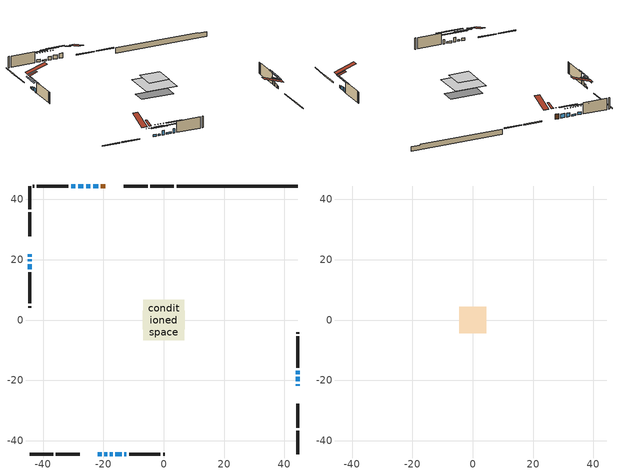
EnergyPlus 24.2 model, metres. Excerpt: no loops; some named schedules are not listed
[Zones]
conditioned space
 floor adiabatic (AdiabaticFloorConstruction): -6.77,-6.77 -6.77,6.77 6.77,6.77 6.77,-6.77 z3.05
 floor foundation (Slab1 construction): -7.01,-3.05 -7.01,3.05 7.01,3.05 7.01,-3.05 z-1.68
 wall outside (RimJoist1 construction): 3.31,44.47 -4.46,44.47 / -44.47,-44.47 -36.7,-44.47 / -44.47,44.47 -44.47,36.7 / 44.47,-44.47 44.47,-36.7 z0.61:0.91
 wall outside (RimJoist2 construction): -5.39,44.47 -13.34,44.47 / -35.77,-44.47 -27.83,-44.47 / -44.47,35.77 -44.47,27.83 / 44.47,-35.77 44.47,-27.83 z0.61:0.91
 wall outside (AdiabaticWallConstruction 1): -19.33,44.47 -20.87,44.47 z0.61:2.64
 wall outside (AdiabaticWallConstruction): 44.47,-21.83 44.47,-21.26 / -44.47,20.09 -44.47,19.48 z0.61:1.83; -21.8,44.47 -23.43,44.47 z0.61:2.34; -44.47,21.83 -44.47,21.01 z0.61:1.17; 44.47,-20.33 44.47,-18.91 z0.61:2.13; -21.83,-44.47 -20.61,-44.47 z0.61:1.53; -24.35,44.47 -25.78,44.47 z0.61:2.19; -19.68,-44.47 -18.82,-44.47 / -26.7,44.47 -28.43,44.47 z0.61:1.22; -44.47,18.55 -44.47,16.82 z0.61:2.29; 44.47,-17.98 44.47,-16.76 / -13.09,-44.47 -12.42,-44.47 z0.61:2.39; -17.89,-44.47 -16.98,-44.47 z0.61:2.49; -16.05,-44.47 -14.01,-44.47 z0.61:1.32; -29.36,44.47 -30.78,44.47 z0.61:1.78
 wall outside (Wall1 construction): -31.71,44.47 -42.11,44.47 / -11.5,-44.47 -1.09,-44.47 / -44.47,15.89 -44.47,5.49 / 44.47,-15.83 44.47,-5.43 z0.61:5.49
 wall outside (Wall2 construction): -43.04,44.47 -43.54,44.47 / -0.16,-44.47 0.34,-44.47 / -44.47,4.56 -44.47,4.06 / 44.47,-4.5 44.47,-4 z0.61:5.49
 wall foundation (FoundationWall1 construction): 4.24,44.47,-1.68 4.24,44.47,0.61 40.45,44.47,0.61 40.45,44.47,0.22 44.47,44.47,0.22 44.47,44.47,-1.68
 window (WindowConstruction 11): 44.47,-21.83 44.47,-21.26 z0.61:1.83
 window (WindowConstruction 6): -21.8,44.47 -23.43,44.47 z0.61:2.34
 window (WindowConstruction 7): -44.47,21.83 -44.47,21.02 z0.61:1.17
 window (WindowConstruction 8): 44.47,-20.33 44.47,-18.91 z0.61:2.13
 window (WindowConstruction 9): -21.83,-44.47 -20.61,-44.47 z0.61:1.52
 window (WindowConstruction 10): -24.35,44.47 -25.78,44.47 z0.61:2.19
 window (WindowConstruction 13): -19.68,-44.47 -18.82,-44.47 z0.61:1.22
 window (WindowConstruction 14): -26.7,44.47 -28.43,44.47 z0.61:1.22
 window (WindowConstruction 12): -44.47,20.09 -44.47,19.48 z0.61:1.83
 window (WindowConstruction): -44.47,18.55 -44.47,16.82 z0.61:2.29
 window (WindowConstruction 1): 44.47,-17.98 44.47,-16.76 z0.61:2.39
 window (WindowConstruction 2): -17.89,-44.47 -16.98,-44.47 z0.61:2.49
 window (WindowConstruction 3): -16.05,-44.47 -14.01,-44.47 z0.61:1.32
 window (WindowConstruction 4): -13.09,-44.47 -12.42,-44.47 z0.61:2.39
 window (WindowConstruction 5): -29.36,44.47 -30.78,44.47 z0.61:1.78
 door (Door): -19.33,44.47 -20.87,44.47 z0.61:2.64
 ceiling adiabatic (AdiabaticFloorConstruction): 6.77,-6.77 6.77,6.77 -6.77,6.77 -6.77,-6.77 z3.05
 roof outside (Roof2 construction): -18.4,44.47,5.49 -18.4,40.95,6.66 -17.48,40.95,6.66 -17.48,44.47,5.49; -22.76,-44.47,5.49 -22.76,-40.95,6.66 -23.69,-40.95,6.66 -23.69,-44.47,5.49; -44.47,22.76,5.49 -40.95,22.76,6.66 -40.95,23.69,6.66 -44.47,23.69,5.49; 44.47,-22.76,5.49 40.95,-22.76,6.66 40.95,-23.69,6.66 44.47,-23.69,5.49
attic - vented
 floor to conditioned space (Floor1 construction Reversed): -4.44,-4.44 -4.44,4.44 4.44,4.44 4.44,-4.44 z5.49
 roof outside (Roof1 construction): -16.55,44.47,5.49 -16.55,35.82,8.37 -14.27,35.82,8.37 -14.27,44.47,5.49; -24.62,-44.47,5.49 -24.62,-35.82,8.37 -26.9,-35.82,8.37 -26.9,-44.47,5.49; -44.47,24.62,5.49 -35.82,24.62,8.37 -35.82,26.9,8.37 -44.47,26.9,5.49; 44.47,-24.62,5.49 35.82,-24.62,8.37 35.82,-26.9,8.37 44.47,-26.9,5.49
shading: -26.68,44.47 -18.55,44.47 -18.55,44.88 -26.68,44.88 z5.59; -44.47,17.77 -44.47,25.08 -44.88,25.08 -44.88,17.77 z4.42; 44.47,-15.66 44.47,-23.58 44.88,-23.58 44.88,-15.66 z5.38; -17.36,-44.47 -25.08,-44.47 -25.08,-44.88 -17.36,-44.88 z4.77; -29.02,44.47 -21.11,44.47 -21.11,44.88 -29.02,44.88 z5.43; -15.57,-44.47 -22.93,-44.47 -22.93,-44.88 -15.57,-44.88 z4.47; -31.68,44.47 -23.46,44.47 -23.46,44.88 -31.68,44.88 z4.47; -44.47,13.57 -44.47,21.8 -44.88,21.8 -44.88,13.57 z5.54; 44.47,-13.51 44.47,-21.23 44.88,-21.23 44.88,-13.51 z5.64; -13.73,-44.47 -21.14,-44.47 -21.14,-44.88 -13.73,-44.88 z5.74; -10.77,-44.47 -19.3,-44.47 -19.3,-44.88 -10.77,-44.88 z4.57; -9.18,-44.47 -16.33,-44.47 -16.33,-44.88 -9.18,-44.88 z5.64; -34.03,44.47 -26.11,44.47 -26.11,44.88 -34.03,44.88 z5.03
[Building]
Building 1: Terrain=Suburbs
[Site:Location]
London AP_ON: Latitude {deg}=43.03; Longitude {deg}=-81.15; Time Zone {hr}=-5; Elevation {m}=278; Keep Site Location Information=Yes
[Site:GroundTemperature:Shallow]
3.98693, 1.93205, 1.76749, 2.74264, 6.6573, 10.5537, 13.9317, 16.0716, 16.2534, 14.513, 11.2211, 7.44421
[Site:WaterMainsTemperature]
Calculation Method=Schedule; Temperature Schedule=mains temperature schedule
[Material] Roughness=Rough; Thermal Absorptance=0.9
Name | Thickness {m} | Conductivity {W/m-K} | Density {kg/m3} | Specific Heat {J/kg-K} | Solar Absorptance | Visible Absorptance
asphalt or fiberglass shingles | 0.00635 | 0.162714 | 1121.4 | 1465.45 | 0.4 | 0.4
ceiling loosefill ins | 0.0846667 | 0.0480833 | 16.02 | 1046.75 | 0.7 | 0.7
ceiling stud and cavity | 0.1397 | 0.0882505 | 65.682 | 1177.47 | 0.7 | 0.7
concrete 4.0 in. | 0.1016 | 1.803125 | 2242.8 | 837.4 | 0.7 | 0.7
concrete 8.0 in. | 0.2032 | 1.803125 | 2242.8 | 837.4 | 0.7 | 0.7
door material | 0.04445 | 0.188738 | 512.64 | 1214.23 | 0.7 | 0.7
exterior vertical ins | 0.0978042 | 0.029427 | 32.04 | 1214.23 | 0.7 | 0.7
floor covering | 0.0127 | 0.0433444 | 54.468 | 1339.84 | 0.6 | 0.6
floor rigid ins; wall rigid ins | 0.512978 | 0.029427 | 32.04 | 1214.23 | 0.7 | 0.7
floor stud and cavity | 0.1397 | 1.75129 | 37.0049 | 1207.88 | 0.7 | 0.7
furniture material conditioned space 1 | 0.1524 | 0.115458 | 640.8 | 1214.23 | 0.6 | 0.6
gypsum board | 0.0127 | 0.160291 | 801 | 837.4 | 0.6 | 0.6
gypsum board 1 | 0.00254 | 0.160291 | 801 | 837.4 | 0.6 | 0.6
gypsum board 2 | 0.0127 | 0.160291 | 801 | 837.4 | 0.7 | 0.7
osb sheathing 0.5 in. | 0.0127 | 0.115458 | 512.64 | 1214.23 | 0.7 | 0.7
osb sheathing 0.75 in. | 0.01905 | 0.115458 | 512.64 | 1214.23 | 0.7 | 0.7
osb sheathing 2.0 in. | 0.0508 | 0.115458 | 512.64 | 1214.23 | 0.7 | 0.7
rim joist rigid ins; roof rigid ins | 0.051816 | 0.029427 | 32.04 | 1214.23 | 0.7 | 0.7
rim joist stud and cavity | 0.0508 | 0.177588 | 50.32683 | 1063.81 | 0.6 | 0.6
rim joist stud and cavity 1 | 0.0508 | 0.0391144 | 125.044 | 1163.47 | 0.6 | 0.6
roof stud and cavity | 0.2032 | 0.156203 | 78.34581 | 1123.46 | 0.7 | 0.7
wall stud and cavity | 0.1397 | 0.835222 | 139.0536 | 1170.24 | 0.7 | 0.7
wall stud and cavity 1 | 0.0889 | 0.212833 | 50.32683 | 1063.81 | 0.7 | 0.7
wall stud and cavity 2 | 0.0889 | 0.380278 | 52.3479 | 1209.89 | 0.7 | 0.7
wall stud and cavity 3 | 0.0889 | 0.391764 | 83.0341 | 1211.67 | 0.7 | 0.7
wood siding | 0.0254 | 0.102417 | 544.68 | 1172.36 | 0.4 | 0.4
wood siding 1 | 0.00254 | 0.102417 | 544.68 | 1172.36 | 0.4 | 0.4
wood siding 2; wood siding 3; wood siding 4 | 0.0254 | 0.102417 | 544.68 | 1172.36 | 0.7 | 0.7
[WindowMaterial:SimpleGlazingSystem]
Name | U-Factor {W/m2-K} | Solar Heat Gain Coefficient
WindowMaterial | 2.66923 | 0.53
WindowMaterial 1 | 2.66355 | 0.55
WindowMaterial 10 | 2.69308 | 0.41
WindowMaterial 11 | 2.67945 | 0.48
WindowMaterial 12 | 2.69251 | 0.43
WindowMaterial 2 | 2.66639 | 0.54
WindowMaterial 3 | 2.68229 | 0.49
WindowMaterial 4 | 2.6732 | 0.51
WindowMaterial 5 | 2.67774 | 0.49
WindowMaterial 6 | 2.66923 | 0.52
WindowMaterial 7 | 2.69591 | 0.42
WindowMaterial 8 | 2.67377 | 0.51
WindowMaterial 9 | 2.68513 | 0.46
[Construction]
AdiabaticFloorConstruction: floor stud and cavity, floor rigid ins, osb sheathing 0.75 in., floor covering
AdiabaticWallConstruction: wood siding 3, wall rigid ins, wall stud and cavity 2, gypsum board
AdiabaticWallConstruction 1: wood siding 4, wall rigid ins, wall stud and cavity 2, gypsum board
Door: door material
Floor1 construction Reversed: gypsum board, ceiling stud and cavity, ceiling loosefill ins
FoundationWall1 construction: concrete 8.0 in., gypsum board 2
furniture construction conditioned space 1: furniture material conditioned space 1
PartitionWallConstruction: gypsum board, wall stud and cavity 3, gypsum board
RimJoist1 construction: wood siding 2, rim joist stud and cavity
RimJoist2 construction: wood siding 2, rim joist rigid ins, osb sheathing 2.0 in., rim joist stud and cavity 1
Roof1 construction: asphalt or fiberglass shingles
Roof2 construction: asphalt or fiberglass shingles, roof rigid ins, osb sheathing 0.75 in., roof stud and cavity, gypsum board
Slab1 construction: concrete 4.0 in.
Wall1 construction: wood siding, osb sheathing 0.5 in., wall stud and cavity, gypsum board
Wall2 construction: wood siding 1, wall stud and cavity 1, gypsum board 1
WindowConstruction: WindowMaterial
WindowConstruction 1: WindowMaterial 1
WindowConstruction 10; WindowConstruction 4: WindowMaterial 4
WindowConstruction 11: WindowMaterial 10
WindowConstruction 12: WindowMaterial 11
WindowConstruction 13; WindowConstruction 14: WindowMaterial 12
WindowConstruction 2: WindowMaterial 2
WindowConstruction 3: WindowMaterial 3
WindowConstruction 5: WindowMaterial 5
WindowConstruction 6: WindowMaterial 6
WindowConstruction 7: WindowMaterial 7
WindowConstruction 8: WindowMaterial 8
WindowConstruction 9: WindowMaterial 9
[Zone] Multiplier=1; Part of Total Floor Area=Yes
Name | Volume {m3}
attic - vented | 36.9513
conditioned space | 952.2
[Space]
Name | Zone | Volume {m3}
attic - vented 1 | attic - vented | 36.9513
conditioned space 1 | conditioned space | 952.2
[ZoneInfiltration:EffectiveLeakageArea]
infil attic - vented 1: Zone or Space=attic - vented 1; Schedule=Always On Discrete; Effective Air Leakage Area {cm2}=3443.78; Stack Coefficient=0.000200566; Wind Coefficient=9.5686e-06
[ZoneMixing]
whole house fan mix: Zone or Space=attic - vented; Schedule=Always On Continuous; Design Flow Rate Calculation Method=Flow/Zone; Design Flow Rate {m3/s}=0; Source Zone or Space=conditioned space
[SurfaceProperty:ExposedFoundationPerimeter]
Slab1: Exposed Perimeter Calculation Method=TotalExposedPerimeter; Total Exposed Perimeter {m}=40.235
[InternalMass] Zone or ZoneList=conditioned space; Space or SpaceList=conditioned space 1
Name | Construction | Surface Area {m2}
furniture mass conditioned space 1 | furniture construction conditioned space 1 | 107.56
partition wall mass | PartitionWallConstruction | 268.899
[Lights]
interior lighting: Zone or ZoneList or Space or SpaceList=conditioned space 1; Schedule=interior lighting schedule; Design Level Calculation Method=LightingLevel; Lighting Level {W}=343.2; Return Air Fraction=0; Fraction Radiant=0.6; Fraction Visible=0.2; Fraction Replaceable=1
[People]
occupants: Zone or ZoneList or Space or SpaceList=conditioned space 1; Number of People Schedule=occupants schedule; Number of People Calculation Method=People; Number of People=3; Fraction Radiant=0.314171; Sensible Heat Fraction=0.56303; Activity Level Schedule=occupants activity schedule; Carbon Dioxide Generation Rate {m3/s-W}=0; Enable ASHRAE 55 Comfort Warnings=No; Mean Radiant Temperature Calculation Type=EnclosureAveraged
[ElectricEquipment] Zone or ZoneList or Space or SpaceList=conditioned space 1; Design Level Calculation Method=EquipmentLevel
Name | Schedule | Design Level {W} | Fraction Latent | Fraction Radiant | Fraction Lost
clothes dryer | clothes dryer schedule | 140.772 | 0.015 | 0.081 | 0.85
clothes washer | clothes washer schedule | 32.1985 | 0.03 | 0.162 | 0.7
cooking range | cooking range schedule | 215.147 | 0.08 | 0.432 | 0.2
dishwasher | dishwasher schedule | 66.8632 | 0.3 | 0.18 | 0.4
fridge | fridge schedule | 72.9452 | 0 | 0.6 | 0
mech vent bath fan 0 | mech vent bath fan 0 schedule | 50.2 | 0 | 0 | 1
mech vent bath fan 1 | mech vent bath fan 1 schedule | 50.2 | 0 | 0 | 1
mech vent bath fan 2 | mech vent bath fan 2 schedule | 50.2 | 0 | 0 | 1
mech vent house fan | mech vent house fan schedule | 0 | 0 | 0 | 1
mech vent house fan cfis | mech vent house fan cfis schedule | 0 | 0 | 0 | 0
mech vent range fan 0 | mech vent range fan 0 schedule | 57 | 0 | 0 | 1
misc plug loads | misc plug loads schedule | 494.7 | 0.045 | 0.513 | 0.1
whole house fan | Always On Discrete | 0 | 0 | 0 | 1
[OtherEquipment] Zone or ZoneList or Space or SpaceList=conditioned space 1; Design Level Calculation Method=EquipmentLevel
Name | Fuel Type | Schedule | Design Level {W} | Fraction Latent | Fraction Radiant | Fraction Lost
clothes dryer 1 | Electricity | clothes dryer schedule | 0 | 0.015 | 0.081 | 0.85
cooking range 1 | Electricity | cooking range schedule | 0 | 0.08 | 0.432 | 0.2
general water use latent | None | general water use schedule | 62.594 | 1 | 0 | 0
general water use sensible | None | general water use schedule | -61.6891 | 0 | 0.6 | 0
mech vent house fan latent load | None | Always On Discrete | 0 | 1 | 0 | 0
mech vent house fan sensible load | None | Always On Discrete | 0 | 0 | 0 | 0
water heater energy adjustment1 | NaturalGas | Always On Discrete | 0.01 | 0 | 0 | 1
[ZoneInfiltration:DesignFlowRate] Zone or ZoneList or Space or SpaceList=conditioned space 1; Schedule=Always On Discrete; Design Flow Rate Calculation Method=Flow/Zone; Design Flow Rate {m3/s}=0
infil flow; natural vent flow; whole house fan flow
[Foundation:Kiva]
Foundation Kiva 1: Initial Indoor Air Temperature {C}=18; Wall Height Above Grade {m}=0.609996; Wall Depth Below Slab {m}=0.2032; Custom Block Material Name 1=exterior vertical ins; Custom Block Depth 1 {m}=2.28999; Custom Block X Position 1 {m}=0.2159; Custom Block Z Position 1 {m}=0
[Foundation:Kiva:Settings]
Soil Conductivity {W/m-K}=0.849921; Soil Density {kg/m3}=1842.3; Soil Specific Heat {J/kg-K}=418.7; Ground Solar Absorptivity=0.9; Ground Thermal Absorptivity=0.9; Ground Surface Roughness {m}=0.03; Far-Field Width {m}=40; Deep-Ground Boundary Condition=ZeroFlux; Deep-Ground Depth {m}=40; Minimum Cell Dimension {m}=0.2; Maximum Cell Growth Coefficient=3; Simulation Timestep=Timestep
[Exterior:Lights]
exterior lighting: Schedule=exterior lighting schedule; Design Level {W}=75.6
[Schedule:Constant]
Name | Hourly Value
Always On Continuous; mech vent house fan schedule; mech vent house fan cfis schedule; Always On Discrete | 1
occupants activity schedule | 117.228
fridge schedule | 0
[Schedule:Week:Daily]
interior lighting schedule Week Rule - Jan1-Jan27: interior lighting schedule day, interior lighting schedule day, interior lighting schedule day, interior lighting schedule day, interior lighting schedule day, interior lighting schedule day, interior lighting schedule day, interior lighting schedule default day, interior lighting schedule default day, interior lighting schedule default day, interior lighting schedule default day, interior lighting schedule default day
interior lighting schedule Week Rule - Jan28-Feb3: interior lighting schedule day, interior lighting schedule day, interior lighting schedule day, interior lighting schedule day, interior lighting schedule day 1, interior lighting schedule day 1, interior lighting schedule day 1, interior lighting schedule default day, interior lighting schedule default day, interior lighting schedule default day, interior lighting schedule default day, interior lighting schedule default day
interior lighting schedule Week Rule - Feb4-Feb24: interior lighting schedule day 1, interior lighting schedule day 1, interior lighting schedule day 1, interior lighting schedule day 1, interior lighting schedule day 1, interior lighting schedule day 1, interior lighting schedule day 1, interior lighting schedule default day, interior lighting schedule default day, interior lighting schedule default day, interior lighting schedule default day, interior lighting schedule default day
interior lighting schedule Week Rule - Feb25-Mar3: interior lighting schedule day 1, interior lighting schedule day 1, interior lighting schedule day 1, interior lighting schedule day 1, interior lighting schedule day 2, interior lighting schedule day 2, interior lighting schedule day 2, interior lighting schedule default day, interior lighting schedule default day, interior lighting schedule default day, interior lighting schedule default day, interior lighting schedule default day
interior lighting schedule Week Rule - Mar4-Mar31: interior lighting schedule day 2, interior lighting schedule day 2, interior lighting schedule day 2, interior lighting schedule day 2, interior lighting schedule day 2, interior lighting schedule day 2, interior lighting schedule day 2, interior lighting schedule default day, interior lighting schedule default day, interior lighting schedule default day, interior lighting schedule default day, interior lighting schedule default day
interior lighting schedule Week Rule - Apr1-Apr28: interior lighting schedule day 3, interior lighting schedule day 3, interior lighting schedule day 3, interior lighting schedule day 3, interior lighting schedule day 3, interior lighting schedule day 3, interior lighting schedule day 3, interior lighting schedule default day, interior lighting schedule default day, interior lighting schedule default day, interior lighting schedule default day, interior lighting schedule default day
interior lighting schedule Week Rule - Apr29-May5: interior lighting schedule day 3, interior lighting schedule day 3, interior lighting schedule day 4, interior lighting schedule day 4, interior lighting schedule day 4, interior lighting schedule day 4, interior lighting schedule day 4, interior lighting schedule default day, interior lighting schedule default day, interior lighting schedule default day, interior lighting schedule default day, interior lighting schedule default day
interior lighting schedule Week Rule - May6-May26: interior lighting schedule day 4, interior lighting schedule day 4, interior lighting schedule day 4, interior lighting schedule day 4, interior lighting schedule day 4, interior lighting schedule day 4, interior lighting schedule day 4, interior lighting schedule default day, interior lighting schedule default day, interior lighting schedule default day, interior lighting schedule default day, interior lighting schedule default day
interior lighting schedule Week Rule - May27-Jun2: interior lighting schedule day 4, interior lighting schedule day 4, interior lighting schedule day 4, interior lighting schedule day 4, interior lighting schedule day 4, interior lighting schedule day 5, interior lighting schedule day 5, interior lighting schedule default day, interior lighting schedule default day, interior lighting schedule default day, interior lighting schedule default day, interior lighting schedule default day
interior lighting schedule Week Rule - Jun3-Jun30: interior lighting schedule day 5, interior lighting schedule day 5, interior lighting schedule day 5, interior lighting schedule day 5, interior lighting schedule day 5, interior lighting schedule day 5, interior lighting schedule day 5, interior lighting schedule default day, interior lighting schedule default day, interior lighting schedule default day, interior lighting schedule default day, interior lighting schedule default day
interior lighting schedule Week Rule - Jul1-Jul28: interior lighting schedule day 6, interior lighting schedule day 6, interior lighting schedule day 6, interior lighting schedule day 6, interior lighting schedule day 6, interior lighting schedule day 6, interior lighting schedule day 6, interior lighting schedule default day, interior lighting schedule default day, interior lighting schedule default day, interior lighting schedule default day, interior lighting schedule default day
interior lighting schedule Week Rule - Jul29-Aug4: interior lighting schedule day 6, interior lighting schedule day 6, interior lighting schedule day 6, interior lighting schedule day 7, interior lighting schedule day 7, interior lighting schedule day 7, interior lighting schedule day 7, interior lighting schedule default day, interior lighting schedule default day, interior lighting schedule default day, interior lighting schedule default day, interior lighting schedule default day
interior lighting schedule Week Rule - Aug5-Aug25: interior lighting schedule day 7, interior lighting schedule day 7, interior lighting schedule day 7, interior lighting schedule day 7, interior lighting schedule day 7, interior lighting schedule day 7, interior lighting schedule day 7, interior lighting schedule default day, interior lighting schedule default day, interior lighting schedule default day, interior lighting schedule default day, interior lighting schedule default day
interior lighting schedule Week Rule - Aug26-Sep1: interior lighting schedule day 7, interior lighting schedule day 7, interior lighting schedule day 7, interior lighting schedule day 7, interior lighting schedule day 7, interior lighting schedule day 7, interior lighting schedule day 8, interior lighting schedule default day, interior lighting schedule default day, interior lighting schedule default day, interior lighting schedule default day, interior lighting schedule default day
interior lighting schedule Week Rule - Sep2-Sep29: interior lighting schedule day 8, interior lighting schedule day 8, interior lighting schedule day 8, interior lighting schedule day 8, interior lighting schedule day 8, interior lighting schedule day 8, interior lighting schedule day 8, interior lighting schedule default day, interior lighting schedule default day, interior lighting schedule default day, interior lighting schedule default day, interior lighting schedule default day
interior lighting schedule Week Rule - Sep30-Oct6: interior lighting schedule day 8, interior lighting schedule day 9, interior lighting schedule day 9, interior lighting schedule day 9, interior lighting schedule day 9, interior lighting schedule day 9, interior lighting schedule day 9, interior lighting schedule default day, interior lighting schedule default day, interior lighting schedule default day, interior lighting schedule default day, interior lighting schedule default day
interior lighting schedule Week Rule - Oct7-Oct27: interior lighting schedule day 9, interior lighting schedule day 9, interior lighting schedule day 9, interior lighting schedule day 9, interior lighting schedule day 9, interior lighting schedule day 9, interior lighting schedule day 9, interior lighting schedule default day, interior lighting schedule default day, interior lighting schedule default day, interior lighting schedule default day, interior lighting schedule default day
interior lighting schedule Week Rule - Oct28-Nov3: interior lighting schedule day 9, interior lighting schedule day 9, interior lighting schedule day 9, interior lighting schedule day 9, interior lighting schedule day 10, interior lighting schedule day 10, interior lighting schedule day 10, interior lighting schedule default day, interior lighting schedule default day, interior lighting schedule default day, interior lighting schedule default day, interior lighting schedule default day
interior lighting schedule Week Rule - Nov4-Nov24: interior lighting schedule day 10, interior lighting schedule day 10, interior lighting schedule day 10, interior lighting schedule day 10, interior lighting schedule day 10, interior lighting schedule day 10, interior lighting schedule day 10, interior lighting schedule default day, interior lighting schedule default day, interior lighting schedule default day, interior lighting schedule default day, interior lighting schedule default day
interior lighting schedule Week Rule - Nov25-Dec1: interior lighting schedule day 10, interior lighting schedule day 10, interior lighting schedule day 10, interior lighting schedule day 10, interior lighting schedule day 10, interior lighting schedule day 10, interior lighting schedule day 11, interior lighting schedule default day, interior lighting schedule default day, interior lighting schedule default day, interior lighting schedule default day, interior lighting schedule default day
interior lighting schedule Week Rule - Dec2-Dec31: interior lighting schedule day 11, interior lighting schedule day 11, interior lighting schedule day 11, interior lighting schedule day 11, interior lighting schedule day 11, interior lighting schedule day 11, interior lighting schedule day 11, interior lighting schedule default day, interior lighting schedule default day, interior lighting schedule default day, interior lighting schedule default day, interior lighting schedule default day
occupants schedule Week Rule - Jan1-Dec31: occupants schedule day, occupants schedule day, occupants schedule day, occupants schedule day, occupants schedule day, occupants schedule day, occupants schedule day, occupants schedule default day, occupants schedule default day, occupants schedule default day, occupants schedule default day, occupants schedule default day
clothes dryer schedule Week Rule - Jan1-Dec31: clothes dryer schedule day, clothes dryer schedule day, clothes dryer schedule day, clothes dryer schedule day, clothes dryer schedule day, clothes dryer schedule day, clothes dryer schedule day, clothes dryer schedule default day, clothes dryer schedule default day, clothes dryer schedule default day, clothes dryer schedule default day, clothes dryer schedule default day
clothes washer schedule Week Rule - Jan1-Dec31: clothes washer schedule day, clothes washer schedule day, clothes washer schedule day, clothes washer schedule day, clothes washer schedule day, clothes washer schedule day, clothes washer schedule day, clothes washer schedule default day, clothes washer schedule default day, clothes washer schedule default day, clothes washer schedule default day, clothes washer schedule default day
cooking range schedule Week Rule - Jan1-Dec31: cooking range schedule day, cooking range schedule day, cooking range schedule day, cooking range schedule day, cooking range schedule day, cooking range schedule day, cooking range schedule day, cooking range schedule default day, cooking range schedule default day, cooking range schedule default day, cooking range schedule default day, cooking range schedule default day
dishwasher schedule Week Rule - Jan1-Dec31: dishwasher schedule day, dishwasher schedule day, dishwasher schedule day, dishwasher schedule day, dishwasher schedule day, dishwasher schedule day, dishwasher schedule day, dishwasher schedule default day, dishwasher schedule default day, dishwasher schedule default day, dishwasher schedule default day, dishwasher schedule default day
mech vent bath fan 0 schedule Week Rule - Jan1-Dec31: mech vent bath fan 0 schedule day, mech vent bath fan 0 schedule day, mech vent bath fan 0 schedule day, mech vent bath fan 0 schedule day, mech vent bath fan 0 schedule day, mech vent bath fan 0 schedule day, mech vent bath fan 0 schedule day, mech vent bath fan 0 schedule default day, mech vent bath fan 0 schedule default day, mech vent bath fan 0 schedule default day, mech vent bath fan 0 schedule default day, mech vent bath fan 0 schedule default day
mech vent bath fan 1 schedule Week Rule - Jan1-Dec31: mech vent bath fan 1 schedule day, mech vent bath fan 1 schedule day, mech vent bath fan 1 schedule day, mech vent bath fan 1 schedule day, mech vent bath fan 1 schedule day, mech vent bath fan 1 schedule day, mech vent bath fan 1 schedule day, mech vent bath fan 1 schedule default day, mech vent bath fan 1 schedule default day, mech vent bath fan 1 schedule default day, mech vent bath fan 1 schedule default day, mech vent bath fan 1 schedule default day
mech vent bath fan 2 schedule Week Rule - Jan1-Dec31: mech vent bath fan 2 schedule day, mech vent bath fan 2 schedule day, mech vent bath fan 2 schedule day, mech vent bath fan 2 schedule day, mech vent bath fan 2 schedule day, mech vent bath fan 2 schedule day, mech vent bath fan 2 schedule day, mech vent bath fan 2 schedule default day, mech vent bath fan 2 schedule default day, mech vent bath fan 2 schedule default day, mech vent bath fan 2 schedule default day, mech vent bath fan 2 schedule default day
mech vent range fan 0 schedule Week Rule - Jan1-Dec31: mech vent range fan 0 schedule day, mech vent range fan 0 schedule day, mech vent range fan 0 schedule day, mech vent range fan 0 schedule day, mech vent range fan 0 schedule day, mech vent range fan 0 schedule day, mech vent range fan 0 schedule day, mech vent range fan 0 schedule default day, mech vent range fan 0 schedule default day, mech vent range fan 0 schedule default day, mech vent range fan 0 schedule default day, mech vent range fan 0 schedule default day
misc plug loads schedule Week Rule - Jan1-Dec31: misc plug loads schedule day, misc plug loads schedule day, misc plug loads schedule day, misc plug loads schedule day, misc plug loads schedule day, misc plug loads schedule day, misc plug loads schedule day, misc plug loads schedule default day, misc plug loads schedule default day, misc plug loads schedule default day, misc plug loads schedule default day, misc plug loads schedule default day
general water use schedule Week Rule - Jan1-Dec31: general water use schedule day, general water use schedule day, general water use schedule day, general water use schedule day, general water use schedule day, general water use schedule day, general water use schedule day, general water use schedule default day, general water use schedule default day, general water use schedule default day, general water use schedule default day, general water use schedule default day
exterior lighting schedule Week Rule - Jan1-Jan27: exterior lighting schedule day, exterior lighting schedule day, exterior lighting schedule day, exterior lighting schedule day, exterior lighting schedule day, exterior lighting schedule day, exterior lighting schedule day, exterior lighting schedule default day, exterior lighting schedule default day, exterior lighting schedule default day, exterior lighting schedule default day, exterior lighting schedule default day
exterior lighting schedule Week Rule - Jan28-Feb3: exterior lighting schedule day, exterior lighting schedule day, exterior lighting schedule day, exterior lighting schedule day, exterior lighting schedule day 1, exterior lighting schedule day 1, exterior lighting schedule day 1, exterior lighting schedule default day, exterior lighting schedule default day, exterior lighting schedule default day, exterior lighting schedule default day, exterior lighting schedule default day
exterior lighting schedule Week Rule - Feb4-Feb24: exterior lighting schedule day 1, exterior lighting schedule day 1, exterior lighting schedule day 1, exterior lighting schedule day 1, exterior lighting schedule day 1, exterior lighting schedule day 1, exterior lighting schedule day 1, exterior lighting schedule default day, exterior lighting schedule default day, exterior lighting schedule default day, exterior lighting schedule default day, exterior lighting schedule default day
exterior lighting schedule Week Rule - Feb25-Mar3: exterior lighting schedule day 1, exterior lighting schedule day 1, exterior lighting schedule day 1, exterior lighting schedule day 1, exterior lighting schedule day 2, exterior lighting schedule day 2, exterior lighting schedule day 2, exterior lighting schedule default day, exterior lighting schedule default day, exterior lighting schedule default day, exterior lighting schedule default day, exterior lighting schedule default day
exterior lighting schedule Week Rule - Mar4-Mar31: exterior lighting schedule day 2, exterior lighting schedule day 2, exterior lighting schedule day 2, exterior lighting schedule day 2, exterior lighting schedule day 2, exterior lighting schedule day 2, exterior lighting schedule day 2, exterior lighting schedule default day, exterior lighting schedule default day, exterior lighting schedule default day, exterior lighting schedule default day, exterior lighting schedule default day
exterior lighting schedule Week Rule - Apr1-Apr28: exterior lighting schedule day 3, exterior lighting schedule day 3, exterior lighting schedule day 3, exterior lighting schedule day 3, exterior lighting schedule day 3, exterior lighting schedule day 3, exterior lighting schedule day 3, exterior lighting schedule default day, exterior lighting schedule default day, exterior lighting schedule default day, exterior lighting schedule default day, exterior lighting schedule default day
exterior lighting schedule Week Rule - Apr29-May5: exterior lighting schedule day 3, exterior lighting schedule day 3, exterior lighting schedule day 4, exterior lighting schedule day 4, exterior lighting schedule day 4, exterior lighting schedule day 4, exterior lighting schedule day 4, exterior lighting schedule default day, exterior lighting schedule default day, exterior lighting schedule default day, exterior lighting schedule default day, exterior lighting schedule default day
exterior lighting schedule Week Rule - May6-May26: exterior lighting schedule day 4, exterior lighting schedule day 4, exterior lighting schedule day 4, exterior lighting schedule day 4, exterior lighting schedule day 4, exterior lighting schedule day 4, exterior lighting schedule day 4, exterior lighting schedule default day, exterior lighting schedule default day, exterior lighting schedule default day, exterior lighting schedule default day, exterior lighting schedule default day
exterior lighting schedule Week Rule - May27-Jun2: exterior lighting schedule day 4, exterior lighting schedule day 4, exterior lighting schedule day 4, exterior lighting schedule day 4, exterior lighting schedule day 4, exterior lighting schedule day 5, exterior lighting schedule day 5, exterior lighting schedule default day, exterior lighting schedule default day, exterior lighting schedule default day, exterior lighting schedule default day, exterior lighting schedule default day
exterior lighting schedule Week Rule - Jun3-Jun30: exterior lighting schedule day 5, exterior lighting schedule day 5, exterior lighting schedule day 5, exterior lighting schedule day 5, exterior lighting schedule day 5, exterior lighting schedule day 5, exterior lighting schedule day 5, exterior lighting schedule default day, exterior lighting schedule default day, exterior lighting schedule default day, exterior lighting schedule default day, exterior lighting schedule default day
exterior lighting schedule Week Rule - Jul1-Jul28: exterior lighting schedule day 6, exterior lighting schedule day 6, exterior lighting schedule day 6, exterior lighting schedule day 6, exterior lighting schedule day 6, exterior lighting schedule day 6, exterior lighting schedule day 6, exterior lighting schedule default day, exterior lighting schedule default day, exterior lighting schedule default day, exterior lighting schedule default day, exterior lighting schedule default day
[Schedule:Year]
interior lighting schedule: interior lighting schedule Week Rule - Jan1-Jan27, 1, 1, 1, 27, interior lighting schedule Week Rule - Jan28-Feb3, 1, 28, 2, 3, interior lighting schedule Week Rule - Feb4-Feb24, 2, 4, 2, 24, interior lighting schedule Week Rule - Feb25-Mar3, 2, 25, 3, 3, interior lighting schedule Week Rule - Mar4-Mar31, 3, 4, 3, 31, interior lighting schedule Week Rule - Apr1-Apr28, 4, 1, 4, 28, interior lighting schedule Week Rule - Apr29-May5, 4, 29, 5, 5, interior lighting schedule Week Rule - May6-May26, 5, 6, 5, 26, interior lighting schedule Week Rule - May27-Jun2, 5, 27, 6, 2, interior lighting schedule Week Rule - Jun3-Jun30, 6, 3, 6, 30, interior lighting schedule Week Rule - Jul1-Jul28, 7, 1, 7, 28, interior lighting schedule Week Rule - Jul29-Aug4, 7, 29, 8, 4, interior lighting schedule Week Rule - Aug5-Aug25, 8, 5, 8, 25, interior lighting schedule Week Rule - Aug26-Sep1, 8, 26, 9, 1, interior lighting schedule Week Rule - Sep2-Sep29, 9, 2, 9, 29, interior lighting schedule Week Rule - Sep30-Oct6, 9, 30, 10, 6, interior lighting schedule Week Rule - Oct7-Oct27, 10, 7, 10, 27, interior lighting schedule Week Rule - Oct28-Nov3, 10, 28, 11, 3, interior lighting schedule Week Rule - Nov4-Nov24, 11, 4, 11, 24, interior lighting schedule Week Rule - Nov25-Dec1, 11, 25, 12, 1, interior lighting schedule Week Rule - Dec2-Dec31, 12, 2, 12, 31
occupants schedule: occupants schedule Week Rule - Jan1-Dec31, 1, 1, 12, 31
clothes dryer schedule: clothes dryer schedule Week Rule - Jan1-Dec31, 1, 1, 12, 31
clothes washer schedule: clothes washer schedule Week Rule - Jan1-Dec31, 1, 1, 12, 31
cooking range schedule: cooking range schedule Week Rule - Jan1-Dec31, 1, 1, 12, 31
dishwasher schedule: dishwasher schedule Week Rule - Jan1-Dec31, 1, 1, 12, 31
mech vent bath fan 0 schedule: mech vent bath fan 0 schedule Week Rule - Jan1-Dec31, 1, 1, 12, 31
mech vent bath fan 1 schedule: mech vent bath fan 1 schedule Week Rule - Jan1-Dec31, 1, 1, 12, 31
mech vent bath fan 2 schedule: mech vent bath fan 2 schedule Week Rule - Jan1-Dec31, 1, 1, 12, 31
mech vent range fan 0 schedule: mech vent range fan 0 schedule Week Rule - Jan1-Dec31, 1, 1, 12, 31
misc plug loads schedule: misc plug loads schedule Week Rule - Jan1-Dec31, 1, 1, 12, 31
general water use schedule: general water use schedule Week Rule - Jan1-Dec31, 1, 1, 12, 31
exterior lighting schedule: exterior lighting schedule Week Rule - Jan1-Jan27, 1, 1, 1, 27, exterior lighting schedule Week Rule - Jan28-Feb3, 1, 28, 2, 3, exterior lighting schedule Week Rule - Feb4-Feb24, 2, 4, 2, 24, exterior lighting schedule Week Rule - Feb25-Mar3, 2, 25, 3, 3, exterior lighting schedule Week Rule - Mar4-Mar31, 3, 4, 3, 31, exterior lighting schedule Week Rule - Apr1-Apr28, 4, 1, 4, 28, exterior lighting schedule Week Rule - Apr29-May5, 4, 29, 5, 5, exterior lighting schedule Week Rule - May6-May26, 5, 6, 5, 26, exterior lighting schedule Week Rule - May27-Jun2, 5, 27, 6, 2, exterior lighting schedule Week Rule - Jun3-Jun30, 6, 3, 6, 30, exterior lighting schedule Week Rule - Jul1-Jul28, 7, 1, 7, 28, exterior lighting schedule Week Rule - Jul29-Aug4, 7, 29, 8, 4, exterior lighting schedule Week Rule - Aug5-Aug25, 8, 5, 8, 25, exterior lighting schedule Week Rule - Aug26-Sep1, 8, 26, 9, 1, exterior lighting schedule Week Rule - Sep2-Sep29, 9, 2, 9, 29, exterior lighting schedule Week Rule - Sep30-Oct6, 9, 30, 10, 6, exterior lighting schedule Week Rule - Oct7-Oct27, 10, 7, 10, 27, exterior lighting schedule Week Rule - Oct28-Nov3, 10, 28, 11, 3, exterior lighting schedule Week Rule - Nov4-Nov24, 11, 4, 11, 24, exterior lighting schedule Week Rule - Nov25-Dec1, 11, 25, 12, 1, exterior lighting schedule Week Rule - Dec2-Dec31, 12, 2, 12, 31
[Schedule:Compact]
mains temperature schedule: Through: 01/01, For: AllDays, Until: 24:00, 7.96722, Through: 01/02, For: AllDays, Until: 24:00, 7.89722, Through: 01/03, For: AllDays, Until: 24:00, 7.82778, Through: 01/04, For: AllDays, Until: 24:00, 7.76, Through: 01/05, For: AllDays, Until: 24:00, 7.69333, Through: 01/06, For: AllDays, Until: 24:00, 7.62778, Through: 01/07, For: AllDays, Until: 24:00, 7.56389, Through: 01/08, For: AllDays, Until: 24:00, 7.50167, Through: 01/09, For: AllDays, Until: 24:00, 7.44056, Through: 01/10, For: AllDays, Until: 24:00, 7.38056, Through: 01/11, For: AllDays, Until: 24:00, 7.32222, Through: 01/12, For: AllDays, Until: 24:00, 7.26556, Through: 01/13, For: AllDays, Until: 24:00, 7.21, Through: 01/14, For: AllDays, Until: 24:00, 7.15556, Through: 01/15, For: AllDays, Until: 24:00, 7.10333, Through: 01/16, For: AllDays, Until: 24:00, 7.05222, Through: 01/17, For: AllDays, Until: 24:00, 7.00278, Through: 01/18, For: AllDays, Until: 24:00, 6.955, Through: 01/19, For: AllDays, Until: 24:00, 6.90833, Through: 01/20, For: AllDays, Until: 24:00, 6.86389, Through: 01/21, For: AllDays, Until: 24:00, 6.82056, Through: 01/22, For: AllDays, Until: 24:00, 6.77889, Through: 01/23, For: AllDays, Until: 24:00, 6.73889, Through: 01/24, For: AllDays, Until: 24:00, 6.7, Through: 01/25, For: AllDays, Until: 24:00, 6.66333, Through: 01/26, For: AllDays, Until: 24:00, 6.62833, Through: 01/27, For: AllDays, Until: 24:00, 6.59444, Through: 01/28, For: AllDays, Until: 24:00, 6.56278, Through: 01/29, For: AllDays, Until: 24:00, 6.53222, Through: 01/30, For: AllDays, Until: 24:00, 6.50389, Through: 01/31, For: AllDays, Until: 24:00, 6.47722, Through: 02/01, For: AllDays, Until: 24:00, 6.45167, Through: 02/02, For: AllDays, Until: 24:00, 6.42833, Through: 02/03, For: AllDays, Until: 24:00, 6.40667, Through: 02/04, For: AllDays, Until: 24:00, 6.38611, Through: 02/05, For: AllDays, Until: 24:00, 6.36778, Through: 02/06, For: AllDays, Until: 24:00, 6.35111, Through: 02/07, For: AllDays, Until: 24:00, 6.33611, Through: 02/08, For: AllDays, Until: 24:00, 6.32333, Through: 02/09, For: AllDays, Until: 24:00, 6.31167, Through: 02/10, For: AllDays, Until: 24:00, 6.30222, Through: 02/11, For: AllDays, Until: 24:00, 6.29389, Through: 02/12, For: AllDays, Until: 24:00, 6.28778, Through: 02/13, For: AllDays, Until: 24:00, 6.28333, Through: 02/14, For: AllDays, Until: 24:00, 6.28056, Through: 02/15, For: AllDays, Until: 24:00, 6.27944, Through: 02/16, For: AllDays, Until: 24:00, 6.28, Through: 02/17, For: AllDays, Until: 24:00, 6.28278, Through: 02/18, For: AllDays, Until: 24:00, 6.28722, Through: 02/19, For: AllDays, Until: 24:00, 6.29278, Through: 02/20, For: AllDays, Until: 24:00, 6.30056, Through: 02/21, For: AllDays, Until: 24:00, 6.31, Through: 02/22, For: AllDays, Until: 24:00, 6.32111, Through: 02/23, For: AllDays, Until: 24:00, 6.33444, Through: 02/24, For: AllDays, Until: 24:00, 6.34889, Through: 02/25, For: AllDays, Until: 24:00, 6.36556, Through: 02/26, For: AllDays, Until: 24:00, 6.38333, Through: 02/27, For: AllDays, Until: 24:00, 6.40333, Through: 02/28, For: AllDays, Until: 24:00, 6.425, Through: 03/01, For: AllDays, Until: 24:00, 6.44833, Through: 03/02, For: AllDays, Until: 24:00, 6.47278, Through: 03/03, For: AllDays, Until: 24:00, 6.49944, Through: 03/04, For: AllDays, Until: 24:00, 6.52778, Through: 03/05, For: AllDays, Until: 24:00, 6.55778, Through: 03/06, For: AllDays, Until: 24:00, 6.58944, Through: 03/07, For: AllDays, Until: 24:00, 6.62278, Through: 03/08, For: AllDays, Until: 24:00, 6.65778, Through: 03/09, For: AllDays, Until: 24:00, 6.69444, Through: 03/10, For: AllDays, Until: 24:00, 6.73278, Through: 03/11, For: AllDays, Until: 24:00, 6.77278, Through: 03/12, For: AllDays, Until: 24:00, 6.81389, Through: 03/13, For: AllDays, Until: 24:00, 6.85722, Through: 03/14, For: AllDays, Until: 24:00, 6.90167, Through: 03/15, For: AllDays, Until: 24:00, 6.94778, Through: 03/16, For: AllDays, Until: 24:00, 6.99556, Through: 03/17, For: AllDays, Until: 24:00, 7.045, Through: 03/18, For: AllDays, Until: 24:00, 7.09556, Through: 03/19, For: AllDays, Until: 24:00, 7.14778, Through: 03/20, For: AllDays, Until: 24:00, 7.20167, Through: 03/21, For: AllDays, Until: 24:00, 7.25667, Through: 03/22, For: AllDays, Until: 24:00, 7.31333, Through: 03/23, For: AllDays, Until: 24:00, 7.37167, Through: 03/24, For: AllDays, Until: 24:00, 7.43111, Through: 03/25, For: AllDays, Until: 24:00, 7.49222, Through: 03/26, For: AllDays, Until: 24:00, 7.55444, Through: 03/27, For: AllDays, Until: 24:00, 7.61833, Through: 03/28, For: AllDays, Until: 24:00, 7.68333, Through: 03/29, For: AllDays, Until: 24:00, 7.74944, Through: 03/30, For: AllDays, Until: 24:00, 7.81722, Through: 03/31, For: AllDays, Until: 24:00, 7.88667, Through: 04/01, For: AllDays, Until: 24:00, 7.95667, Through: 04/02, For: AllDays, Until: 24:00, 8.02833, Through: 04/03, For: AllDays, Until: 24:00, 8.10111, Through: 04/04, For: AllDays, Until: 24:00, 8.175, Through: 04/05, For: AllDays, Until: 24:00, 8.25, Through: 04/06, For: AllDays, Until: 24:00, 8.32667, Through: 04/07, For: AllDays, Until: 24:00, 8.40389, Through: 04/08, For: AllDays, Until: 24:00, 8.48278, Through: 04/09, For: AllDays, Until: 24:00, 8.56222, Through: 04/10, For: AllDays, Until: 24:00, 8.64278, Through: 04/11, For: AllDays, Until: 24:00, 8.725, Through: 04/12, For: AllDays, Until: 24:00, 8.80778, Through: 04/13, For: AllDays, Until: 24:00, 8.89167, Through: 04/14, For: AllDays, Until: 24:00, 8.97611, Through: 04/15, For: AllDays, Until: 24:00, 9.06167, Through: 04/16, For: AllDays, Until: 24:00, 9.14833, Through: 04/17, For: AllDays, Until: 24:00, 9.23611, Through: 04/18, For: AllDays, Until: 24:00, 9.32444, Through: 04/19, For: AllDays, Until: 24:00, 9.41389, Through: 04/20, For: AllDays, Until: 24:00, 9.50389, Through: 04/21, For: AllDays, Until: 24:00, 9.595, Through: 04/22, For: AllDays, Until: 24:00, 9.68667, Through: 04/23, For: AllDays, Until: 24:00, 9.77889, Through: 04/24, For: AllDays, Until: 24:00, 9.87222, Through: 04/25, For: AllDays, Until: 24:00, 9.96556, Through: 04/26, For: AllDays, Until: 24:00, 10.06, Through: 04/27, For: AllDays, Until: 24:00, 10.1556, Through: 04/28, For: AllDays, Until: 24:00, 10.2511, Through: 04/29, For: AllDays, Until: 24:00, 10.3472, Through: 04/30, For: AllDays, Until: 24:00, 10.4439, Through: 05/01, For: AllDays, Until: 24:00, 10.5411, Through: 05/02, For: AllDays, Until: 24:00, 10.6389, Through: 05/03, For: AllDays, Until: 24:00, 10.7372, Through: 05/04, For: AllDays, Until: 24:00, 10.8361, Through: 05/05, For: AllDays, Until: 24:00, 10.935, Through: 05/06, For: AllDays, Until: 24:00, 11.0344, Through: 05/07, For: AllDays, Until: 24:00, 11.1344, Through: 05/08, For: AllDays, Until: 24:00, 11.2344, Through: 05/09, For: AllDays, Until: 24:00, 11.335, Through: 05/10, For: AllDays, Until: 24:00, 11.4356, Through: 05/11, For: AllDays, Until: 24:00, 11.5361, Through: 05/12, For: AllDays, Until: 24:00, 11.6372, Through: 05/13, For: AllDays, Until: 24:00, 11.7383, Through: 05/14, For: AllDays, Until: 24:00, 11.84, Through: 05/15, For: AllDays, Until: 24:00, 11.9411, Through: 05/16, For: AllDays, Until: 24:00, 12.0428, Through: 05/17, For: AllDays, Until: 24:00, 12.1444, Through: 05/18, For: AllDays, Until: 24:00, 12.2456, Through: 05/19, For: AllDays, Until: 24:00, 12.3472, Through: 05/20, For: AllDays, Until: 24:00, 12.4489, Through: 05/21, For: AllDays, Until: 24:00, 12.55, Through: 05/22, For: AllDays, Until: 24:00, 12.6517, Through: 05/23, For: AllDays, Until: 24:00, 12.7528, Through: 05/24, For: AllDays, Until: 24:00, 12.8533, Through: 05/25, For: AllDays, Until: 24:00, 12.9544, Through: 05/26, For: AllDays, Until: 24:00, 13.055, Through: 05/27, For: AllDays, Until: 24:00, 13.155, Through: 05/28, For: AllDays, Until: 24:00, 13.255, Through: 05/29, For: AllDays, Until: 24:00, 13.355, Through: 05/30, For: AllDays, Until: 24:00, 13.4539, Through: 05/31, For: AllDays, Until: 24:00, 13.5533, Through: 06/01, For: AllDays, Until: 24:00, 13.6517, Through: 06/02, For: AllDays, Until: 24:00, 13.75, Through: 06/03, For: AllDays, Until: 24:00, 13.8472, Through: 06/04, For: AllDays, Until: 24:00, 13.9444, Through: 06/05, For: AllDays, Until: 24:00, 14.0411, Through: 06/06, For: AllDays, Until: 24:00, 14.1372, Through: 06/07, For: AllDays, Until: 24:00, 14.2328, Through: 06/08, For: AllDays, Until: 24:00, 14.3278, Through: 06/09, For: AllDays, Until: 24:00, 14.4217, Through: 06/10, For: AllDays, Until: 24:00, 14.5156, Through: 06/11, For: AllDays, Until: 24:00, 14.6083, Through: 06/12, For: AllDays, Until: 24:00, 14.7006, Through: 06/13, For: AllDays, Until: 24:00, 14.7922, Through: 06/14, For: AllDays, Until: 24:00, 14.8828, Through: 06/15, For: AllDays, Until: 24:00, 14.9728, Through: 06/16, For: AllDays, Until: 24:00, 15.0617, Through: 06/17, For: AllDays, Until: 24:00, 15.15, Through: 06/18, For: AllDays, Until: 24:00, 15.2372, Through: 06/19, For: AllDays, Until: 24:00, 15.3233, Through: 06/20, For: AllDays, Until: 24:00, 15.4089, Through: 06/21, For: AllDays, Until: 24:00, 15.4933, Through: 06/22, For: AllDays, Until: 24:00, 15.5772, Through: 06/23, For: AllDays, Until: 24:00, 15.6594, Through: 06/24, For: AllDays, Until: 24:00, 15.7411, Through: 06/25, For: AllDays, Until: 24:00, 15.8217, Through: 06/26, For: AllDays, Until: 24:00, 15.9006, Through: 06/27, For: AllDays, Until: 24:00, 15.9789, Through: 06/28, For: AllDays, Until: 24:00, 16.0561, Through: 06/29, For: AllDays, Until: 24:00, 16.1322, Through: 06/30, For: AllDays, Until: 24:00, 16.2072, Through: 07/01, For: AllDays, Until: 24:00, 16.2806, Through: 07/02, For: AllDays, Until: 24:00, 16.3528, Through: 07/03, For: AllDays, Until: 24:00, 16.4244, Through: 07/04, For: AllDays, Until: 24:00, 16.4939, Through: 07/05, For: AllDays, Until: 24:00, 16.5628, Through: 07/06, For: AllDays, Until: 24:00, 16.63, Through: 07/07, For: AllDays, Until: 24:00, 16.6961, Through: 07/08, For: AllDays, Until: 24:00, 16.7606, Through: 07/09, For: AllDays, Until: 24:00, 16.8239, Through: 07/10, For: AllDays, Until: 24:00, 16.8861, Through: 07/11, For: AllDays, Until: 24:00, 16.9467, Through: 07/12, For: AllDays, Until: 24:00, 17.0056, Through: 07/13, For: AllDays, Until: 24:00, 17.0633, Through: 07/14, For: AllDays, Until: 24:00, 17.12, Through: 07/15, For: AllDays, Until: 24:00, 17.1744, Through: 07/16, For: AllDays, Until: 24:00, 17.2278, Through: 07/17, For: AllDays, Until: 24:00, 17.28, Through: 07/18, For: AllDays, Until: 24:00, 17.33, Through: 07/19, For: AllDays, Until: 24:00, 17.3789, Through: 07/20, For: AllDays, Until: 24:00, 17.4261, Through: 07/21, For: AllDays, Until: 24:00, 17.4717, Through: 07/22, For: AllDays, Until: 24:00, 17.5161, Through: 07/23, For: AllDays, Until: 24:00, 17.5583, Through: 07/24, For: AllDays, Until: 24:00, 17.5994, Through: 07/25, For: AllDays, Until: 24:00, 17.6389, Through: 07/26, For: AllDays, Until: 24:00, 17.6767, Through: 07/27, For: AllDays, Until: 24:00, 17.7128, Through: 07/28, For: AllDays, Until: 24:00, 17.7472, Through: 07/29, For: AllDays, Until: 24:00, 17.78, Through: 07/30, For: AllDays, Until: 24:00, 17.8111, Through: 07/31, For: AllDays, Until: 24:00, 17.8406, Through: 08/01, For: AllDays, Until: 24:00, 17.8683, Through: 08/02, For: AllDays, Until: 24:00, 17.8944, Through: 08/03, For: AllDays, Until: 24:00, 17.9189, Through: 08/04, For: AllDays, Until: 24:00, 17.9417, Through: 08/05, For: AllDays, Until: 24:00, 17.9628, Through: 08/06, For: AllDays, Until: 24:00, 17.9822, Through: 08/07, For: AllDays, Until: 24:00, 18, Through: 08/08, For: AllDays, Until: 24:00, 18.0156, Through: 08/09, For: AllDays, Until: 24:00, 18.03, Through: 08/10, For: AllDays, Until: 24:00, 18.0422, Through: 08/11, For: AllDays, Until: 24:00, 18.0533, Through: 08/12, For: AllDays, Until: 24:00, 18.0622, Through: 08/13, For: AllDays, Until: 24:00, 18.0694, Through: 08/14, For: AllDays, Until: 24:00, 18.0744, Through: 08/15, For: AllDays, Until: 24:00, 18.0783, Through: 08/16, For: AllDays, Until: 24:00, 18.0806, Through: 08/17, For: AllDays, Until: 24:00, 18.0806, Through: 08/18, For: AllDays, Until: 24:00, 18.0789, Through: 08/19, For: AllDays, Until: 24:00, 18.0761, Through: 08/20, For: AllDays, Until: 24:00, 18.0711, Through: 08/21, For: AllDays, Until: 24:00, 18.0639, Through: 08/22, For: AllDays, Until: 24:00, 18.0556, Through: 08/23, For: AllDays, Until: 24:00, 18.0456, Through: 08/24, For: AllDays, Until: 24:00, 18.0333, Through: 08/25, For: AllDays, Until: 24:00, 18.0194, Through: 08/26, For: AllDays, Until: 24:00, 18.0044, Through: 08/27, For: AllDays, Until: 24:00, 17.9872, Through: 08/28, For: AllDays, Until: 24:00, 17.9683, Through: 08/29, For: AllDays, Until: 24:00, 17.9478, Through: 08/30, For: AllDays, Until: 24:00, 17.9256, Through: 08/31, For: AllDays, Until: 24:00, 17.9011, Through: 09/01, For: AllDays, Until: 24:00, 17.8756, Through: 09/02, For: AllDays, Until: 24:00, 17.8483, Through: 09/03, For: AllDays, Until: 24:00, 17.8189, Through: 09/04, For: AllDays, Until: 24:00, 17.7883, Through: 09/05, For: AllDays, Until: 24:00, 17.7561, Through: 09/06, For: AllDays, Until: 24:00, 17.7222, Through: 09/07, For: AllDays, Until: 24:00, 17.6861, Through: 09/08, For: AllDays, Until: 24:00, 17.6489, Through: 09/09, For: AllDays, Until: 24:00, 17.61, Through: 09/10, For: AllDays, Until: 24:00, 17.5694, Through: 09/11, For: AllDays, Until: 24:00, 17.5272, Through: 09/12, For: AllDays, Until: 24:00, 17.4833, Through: 09/13, For: AllDays, Until: 24:00, 17.4383, Through: 09/14, For: AllDays, Until: 24:00, 17.3917, Through: 09/15, For: AllDays, Until: 24:00, 17.3433, Through: 09/16, For: AllDays, Until: 24:00, 17.2933, Through: 09/17, For: AllDays, Until: 24:00, 17.2417, Through: 09/18, For: AllDays, Until: 24:00, 17.1889, Through: 09/19, For: AllDays, Until: 24:00, 17.1344, Through: 09/20, For: AllDays, Until: 24:00, 17.0783, Through: 09/21, For: AllDays, Until: 24:00, 17.0211, Through: 09/22, For: AllDays, Until: 24:00, 16.9622, Through: 09/23, For: AllDays, Until: 24:00, 16.9022, Through: 09/24, For: AllDays, Until: 24:00, 16.8406, Through: 09/25, For: AllDays, Until: 24:00, 16.7778, Through: 09/26, For: AllDays, Until: 24:00, 16.7133, Through: 09/27, For: AllDays, Until: 24:00, 16.6478, Through: 09/28, For: AllDays, Until: 24:00, 16.5806, Through: 09/29, For: AllDays, Until: 24:00, 16.5122, Through: 09/30, For: AllDays, Until: 24:00, 16.4428, Through: 10/01, For: AllDays, Until: 24:00, 16.3717, Through: 10/02, For: AllDays, Until: 24:00, 16.3, Through: 10/03, For: AllDays, Until: 24:00, 16.2267, Through: 10/04, For: AllDays, Until: 24:00, 16.1522, Through: 10/05, For: AllDays, Until: 24:00, 16.0761, Through: 10/06, For: AllDays, Until: 24:00, 15.9994, Through: 10/07, For: AllDays, Until: 24:00, 15.9217, Through: 10/08, For: AllDays, Until: 24:00, 15.8422, Through: 10/09, For: AllDays, Until: 24:00, 15.7622, Through: 10/10, For: AllDays, Until: 24:00, 15.6811, Through: 10/11, For: AllDays, Until: 24:00, 15.5989, Through: 10/12, For: AllDays, Until: 24:00, 15.5156, Through: 10/13, For: AllDays, Until: 24:00, 15.4311, Through: 10/14, For: AllDays, Until: 24:00, 15.3461, Through: 10/15, For: AllDays, Until: 24:00, 15.26, Through: 10/16, For: AllDays, Until: 24:00, 15.1728, Through: 10/17, For: AllDays, Until: 24:00, 15.085, Through: 10/18, For: AllDays, Until: 24:00, 14.9961, Through: 10/19, For: AllDays, Until: 24:00, 14.9067, Through: 10/20, For: AllDays, Until: 24:00, 14.8161, Through: 10/21, For: AllDays, Until: 24:00, 14.725, Through: 10/22, For: AllDays, Until: 24:00, 14.6328, Through: 10/23, For: AllDays, Until: 24:00, 14.54, Through: 10/24, For: AllDays, Until: 24:00, 14.4467, Through: 10/25, For: AllDays, Until: 24:00, 14.3528, Through: 10/26, For: AllDays, Until: 24:00, 14.2578, Through: 10/27, For: AllDays, Until: 24:00, 14.1622, Through: 10/28, For: AllDays, Until: 24:00, 14.0667, Through: 10/29, For: AllDays, Until: 24:00, 13.97, Through: 10/30, For: AllDays, Until: 24:00, 13.8728, Through: 10/31, For: AllDays, Until: 24:00, 13.7756, Through: 11/01, For: AllDays, Until: 24:00, 13.6778, Through: 11/02, For: AllDays, Until: 24:00, 13.5789, Through: 11/03, For: AllDays, Until: 24:00, 13.48, Through: 11/04, For: AllDays, Until: 24:00, 13.3811, Through: 11/05, For: AllDays, Until: 24:00, 13.2817, Through: 11/06, For: AllDays, Until: 24:00, 13.1817, Through: 11/07, For: AllDays, Until: 24:00, 13.0811, Through: 11/08, For: AllDays, Until: 24:00, 12.9806, Through: 11/09, For: AllDays, Until: 24:00, 12.88, Through: 11/10, For: AllDays, Until: 24:00, 12.7789, Through: 11/11, For: AllDays, Until: 24:00, 12.6778, Through: 11/12, For: AllDays, Until: 24:00, 12.5767, Through: 11/13, For: AllDays, Until: 24:00, 12.4756, Through: 11/14, For: AllDays, Until: 24:00, 12.3739, Through: 11/15, For: AllDays, Until: 24:00, 12.2722, Through: 11/16, For: AllDays, Until: 24:00, 12.1711, Through: 11/17, For: AllDays, Until: 24:00, 12.0694, Through: 11/18, For: AllDays, Until: 24:00, 11.9678, Through: 11/19, For: AllDays, Until: 24:00, 11.8667, Through: 11/20, For: AllDays, Until: 24:00, 11.765, Through: 11/21, For: AllDays, Until: 24:00, 11.6639, Through: 11/22, For: AllDays, Until: 24:00, 11.5628, Through: 11/23, For: AllDays, Until: 24:00, 11.4617, Through: 11/24, For: AllDays, Until: 24:00, 11.3611, Through: 11/25, For: AllDays, Until: 24:00, 11.2606, Through: 11/26, For: AllDays, Until: 24:00, 11.1606, Through: 11/27, For: AllDays, Until: 24:00, 11.0606, Through: 11/28, For: AllDays, Until: 24:00, 10.9611, Through: 11/29, For: AllDays, Until: 24:00, 10.8622, Through: 11/30, For: AllDays, Until: 24:00, 10.7633, Through: 12/01, For: AllDays, Until: 24:00, 10.665, Through: 12/02, For: AllDays, Until: 24:00, 10.5672, Through: 12/03, For: AllDays, Until: 24:00, 10.4694, Through: 12/04, For: AllDays, Until: 24:00, 10.3728, Through: 12/05, For: AllDays, Until: 24:00, 10.2761, Through: 12/06, For: AllDays, Until: 24:00, 10.1806, Through: 12/07, For: AllDays, Until: 24:00, 10.085, Through: 12/08, For: AllDays, Until: 24:00, 9.99056, Through: 12/09, For: AllDays, Until: 24:00, 9.89667, Through: 12/10, For: AllDays, Until: 24:00, 9.80333, Through: 12/11, For: AllDays, Until: 24:00, 9.71056, Through: 12/12, For: AllDays, Until: 24:00, 9.61889, Through: 12/13, For: AllDays, Until: 24:00, 9.52778, Through: 12/14, For: AllDays, Until: 24:00, 9.43778, Through: 12/15, For: AllDays, Until: 24:00, 9.34778, Through: 12/16, For: AllDays, Until: 24:00, 9.25944, Through: 12/17, For: AllDays, Until: 24:00, 9.17167, Through: 12/18, For: AllDays, Until: 24:00, 9.08444, Through: 12/19, For: AllDays, Until: 24:00, 8.99889, Through: 12/20, For: AllDays, Until: 24:00, 8.91389, Through: 12/21, For: AllDays, Until: 24:00, 8.82944, Through: 12/22, For: AllDays, Until: 24:00, 8.74667, Through: 12/23, For: AllDays, Until: 24:00, 8.66444, Through: 12/24, For: AllDays, Until: 24:00, 8.58333, Through: 12/25, For: AllDays, Until: 24:00, 8.50333, Through: 12/26, For: AllDays, Until: 24:00, 8.42444, Through: 12/27, For: AllDays, Until: 24:00, 8.34667, Through: 12/28, For: AllDays, Until: 24:00, 8.27, Through: 12/29, For: AllDays, Until: 24:00, 8.19444, Through: 12/30, For: AllDays, Until: 24:00, 8.12056, Through: 12/31, For: AllDays, Until: 24:00, 8.04722
